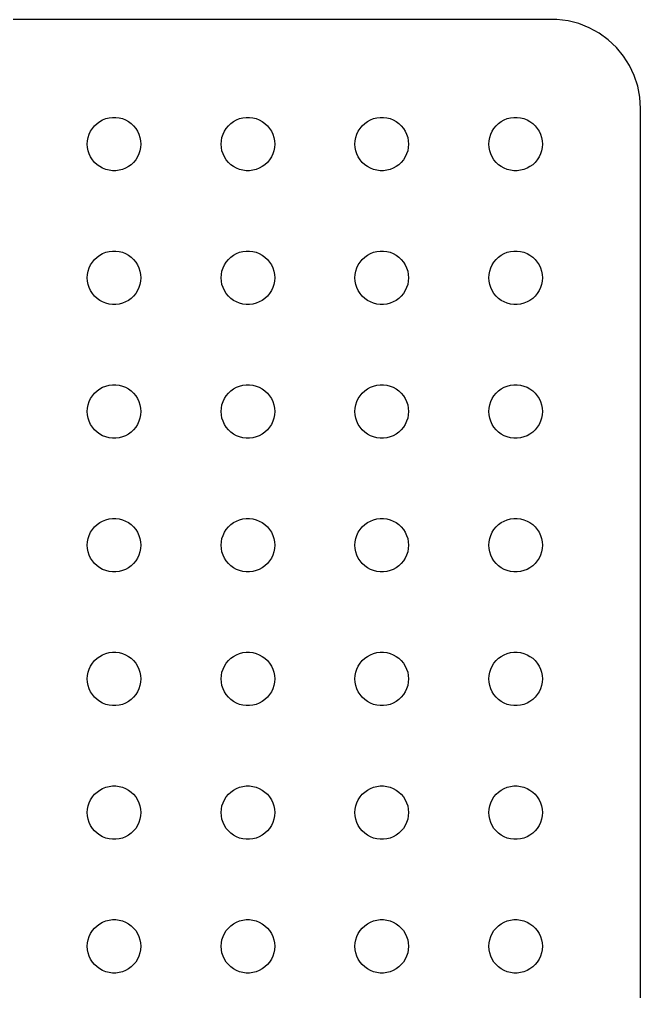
# Model space of a CAD drawing. Header units: metres. Extents: x -134 to 134, y 518 to 1078.
# Drawn here: x 99.7 to 134.5, y 681.5 to 736 of the extents above; entities that cross this region are included whole.
import ezdxf

# ---------------------------------------------------------------- set-up
doc = ezdxf.new("R2010")
doc.units = ezdxf.units.M

msp = doc.modelspace()

# ---------------------------------------------------------------- linework, layer by layer
for p, q in [((129.814, 735.99), (-129.814, 735.99)), ((130.437, 735.911), (129.814, 735.99)), ((131.045, 735.755), (130.437, 735.911)), ((131.629, 735.524), (131.045, 735.755)), ((132.179, 735.222), (131.629, 735.524)), ((132.687, 734.853), (132.179, 735.222)), ((133.145, 734.423), (132.687, 734.853)), ((133.545, 733.939), (133.145, 734.423)), ((133.882, 733.409), (133.545, 733.939)), ((134.149, 732.841), (133.882, 733.409)), ((134.343, 732.243), (134.149, 732.841)), ((134.461, 731.627), (134.343, 732.243)), ((134.5, 731), (134.461, 731.627)), ((134.5, 637), (134.5, 731)), ((103.907, 730.027), (104.044, 730.156)), ((104.044, 730.156), (104.196, 730.266)), ((104.196, 730.266), (104.361, 730.357)), ((104.361, 730.357), (104.536, 730.427)), ((104.536, 730.427), (104.719, 730.473)), ((104.719, 730.473), (104.906, 730.497)), ((104.906, 730.497), (105.094, 730.497)), ((105.094, 730.497), (105.281, 730.473)), ((105.281, 730.473), (105.464, 730.427)), ((105.464, 730.427), (105.639, 730.357)), ((105.639, 730.357), (105.804, 730.266)), ((105.804, 730.266), (105.956, 730.156)), ((105.956, 730.156), (106.093, 730.027)), ((111.407, 730.027), (111.544, 730.156)), ((111.544, 730.156), (111.696, 730.266)), ((111.696, 730.266), (111.861, 730.357)), ((111.861, 730.357), (112.036, 730.427)), ((112.036, 730.427), (112.219, 730.473)), ((112.219, 730.473), (112.406, 730.497)), ((112.406, 730.497), (112.594, 730.497)), ((112.594, 730.497), (112.781, 730.473)), ((112.781, 730.473), (112.964, 730.427)), ((112.964, 730.427), (113.139, 730.357)), ((113.139, 730.357), (113.304, 730.266)), ((113.304, 730.266), (113.456, 730.156)), ((113.456, 730.156), (113.593, 730.027)), ((118.907, 730.027), (119.044, 730.156)), ((119.044, 730.156), (119.196, 730.266)), ((119.196, 730.266), (119.361, 730.357)), ((119.361, 730.357), (119.536, 730.427)), ((119.536, 730.427), (119.719, 730.473)), ((119.719, 730.473), (119.906, 730.497)), ((119.906, 730.497), (120.094, 730.497)), ((120.094, 730.497), (120.281, 730.473)), ((120.281, 730.473), (120.464, 730.427)), ((120.464, 730.427), (120.639, 730.357)), ((120.639, 730.357), (120.804, 730.266)), ((120.804, 730.266), (120.956, 730.156)), ((120.956, 730.156), (121.093, 730.027)), ((126.407, 730.027), (126.544, 730.156)), ((126.544, 730.156), (126.696, 730.266)), ((126.696, 730.266), (126.861, 730.357)), ((126.861, 730.357), (127.036, 730.427)), ((127.036, 730.427), (127.219, 730.473)), ((127.219, 730.473), (127.406, 730.497)), ((127.406, 730.497), (127.594, 730.497)), ((127.594, 730.497), (127.781, 730.473)), ((127.781, 730.473), (127.964, 730.427)), ((127.964, 730.427), (128.139, 730.357)), ((128.139, 730.357), (128.304, 730.266)), ((128.304, 730.266), (128.456, 730.156)), ((128.456, 730.156), (128.593, 730.027)), ((103.605, 729.552), (103.686, 729.723)), ((103.686, 729.723), (103.786, 729.882)), ((103.786, 729.882), (103.907, 730.027)), ((106.093, 730.027), (106.214, 729.882)), ((106.214, 729.882), (106.314, 729.723)), ((106.314, 729.723), (106.395, 729.552)), ((111.105, 729.552), (111.186, 729.723)), ((111.186, 729.723), (111.286, 729.882)), ((111.286, 729.882), (111.407, 730.027)), ((113.593, 730.027), (113.714, 729.882)), ((113.714, 729.882), (113.814, 729.723)), ((113.814, 729.723), (113.895, 729.552)), ((118.605, 729.552), (118.686, 729.723)), ((118.686, 729.723), (118.786, 729.882)), ((118.786, 729.882), (118.907, 730.027)), ((121.093, 730.027), (121.214, 729.882)), ((121.214, 729.882), (121.314, 729.723)), ((121.314, 729.723), (121.395, 729.552)), ((126.105, 729.552), (126.186, 729.723)), ((126.186, 729.723), (126.286, 729.882)), ((126.286, 729.882), (126.407, 730.027)), ((128.593, 730.027), (128.714, 729.882)), ((128.714, 729.882), (128.814, 729.723)), ((128.814, 729.723), (128.895, 729.552)), ((103.5, 729), (103.512, 729.188)), ((103.512, 729.188), (103.547, 729.373)), ((103.547, 729.373), (103.605, 729.552)), ((106.395, 729.552), (106.453, 729.373)), ((106.453, 729.373), (106.488, 729.188)), ((106.488, 729.188), (106.5, 729)), ((111, 729), (111.012, 729.188)), ((111.012, 729.188), (111.047, 729.373)), ((111.047, 729.373), (111.105, 729.552)), ((113.895, 729.552), (113.953, 729.373)), ((113.953, 729.373), (113.988, 729.188)), ((113.988, 729.188), (114, 729)), ((118.5, 729), (118.512, 729.188)), ((118.512, 729.188), (118.547, 729.373)), ((118.547, 729.373), (118.605, 729.552)), ((121.395, 729.552), (121.453, 729.373)), ((121.453, 729.373), (121.488, 729.188)), ((121.488, 729.188), (121.5, 729)), ((126, 729), (126.012, 729.188)), ((126.012, 729.188), (126.047, 729.373)), ((126.047, 729.373), (126.105, 729.552)), ((128.895, 729.552), (128.953, 729.373)), ((128.953, 729.373), (128.988, 729.188)), ((128.988, 729.188), (129, 729)), ((103.512, 728.812), (103.5, 729)), ((103.547, 728.627), (103.512, 728.812)), ((103.605, 728.448), (103.547, 728.627)), ((106.453, 728.627), (106.395, 728.448)), ((106.488, 728.812), (106.453, 728.627)), ((106.5, 729), (106.488, 728.812)), ((111.012, 728.812), (111, 729)), ((111.047, 728.627), (111.012, 728.812)), ((111.105, 728.448), (111.047, 728.627)), ((113.953, 728.627), (113.895, 728.448)), ((113.988, 728.812), (113.953, 728.627)), ((114, 729), (113.988, 728.812)), ((118.512, 728.812), (118.5, 729)), ((118.547, 728.627), (118.512, 728.812)), ((118.605, 728.448), (118.547, 728.627)), ((121.453, 728.627), (121.395, 728.448)), ((121.488, 728.812), (121.453, 728.627)), ((121.5, 729), (121.488, 728.812)), ((126.012, 728.812), (126, 729)), ((126.047, 728.627), (126.012, 728.812)), ((126.105, 728.448), (126.047, 728.627)), ((128.953, 728.627), (128.895, 728.448)), ((128.988, 728.812), (128.953, 728.627)), ((129, 729), (128.988, 728.812)), ((103.686, 728.277), (103.605, 728.448)), ((103.786, 728.118), (103.686, 728.277)), ((103.907, 727.973), (103.786, 728.118)), ((104.044, 727.844), (103.907, 727.973)), ((106.093, 727.973), (105.956, 727.844)), ((106.214, 728.118), (106.093, 727.973)), ((106.314, 728.277), (106.214, 728.118)), ((106.395, 728.448), (106.314, 728.277)), ((111.186, 728.277), (111.105, 728.448)), ((111.286, 728.118), (111.186, 728.277)), ((111.407, 727.973), (111.286, 728.118)), ((111.544, 727.844), (111.407, 727.973)), ((113.593, 727.973), (113.456, 727.844)), ((113.714, 728.118), (113.593, 727.973)), ((113.814, 728.277), (113.714, 728.118)), ((113.895, 728.448), (113.814, 728.277)), ((118.686, 728.277), (118.605, 728.448)), ((118.786, 728.118), (118.686, 728.277)), ((118.907, 727.973), (118.786, 728.118)), ((119.044, 727.844), (118.907, 727.973)), ((121.093, 727.973), (120.956, 727.844)), ((121.214, 728.118), (121.093, 727.973)), ((121.314, 728.277), (121.214, 728.118)), ((121.395, 728.448), (121.314, 728.277)), ((126.186, 728.277), (126.105, 728.448)), ((126.286, 728.118), (126.186, 728.277)), ((126.407, 727.973), (126.286, 728.118)), ((126.544, 727.844), (126.407, 727.973)), ((128.593, 727.973), (128.456, 727.844)), ((128.714, 728.118), (128.593, 727.973)), ((128.814, 728.277), (128.714, 728.118)), ((128.895, 728.448), (128.814, 728.277)), ((104.196, 727.734), (104.044, 727.844)), ((104.361, 727.643), (104.196, 727.734)), ((104.536, 727.573), (104.361, 727.643)), ((104.719, 727.527), (104.536, 727.573)), ((104.906, 727.503), (104.719, 727.527)), ((105.094, 727.503), (104.906, 727.503)), ((105.281, 727.527), (105.094, 727.503)), ((105.464, 727.573), (105.281, 727.527)), ((105.639, 727.643), (105.464, 727.573)), ((105.804, 727.734), (105.639, 727.643)), ((105.956, 727.844), (105.804, 727.734)), ((111.696, 727.734), (111.544, 727.844)), ((111.861, 727.643), (111.696, 727.734)), ((112.036, 727.573), (111.861, 727.643)), ((112.219, 727.527), (112.036, 727.573)), ((112.406, 727.503), (112.219, 727.527)), ((112.594, 727.503), (112.406, 727.503)), ((112.781, 727.527), (112.594, 727.503)), ((112.964, 727.573), (112.781, 727.527)), ((113.139, 727.643), (112.964, 727.573)), ((113.304, 727.734), (113.139, 727.643)), ((113.456, 727.844), (113.304, 727.734)), ((119.196, 727.734), (119.044, 727.844)), ((119.361, 727.643), (119.196, 727.734)), ((119.536, 727.573), (119.361, 727.643)), ((119.719, 727.527), (119.536, 727.573)), ((119.906, 727.503), (119.719, 727.527)), ((120.094, 727.503), (119.906, 727.503)), ((120.281, 727.527), (120.094, 727.503)), ((120.464, 727.573), (120.281, 727.527)), ((120.639, 727.643), (120.464, 727.573)), ((120.804, 727.734), (120.639, 727.643)), ((120.956, 727.844), (120.804, 727.734)), ((126.696, 727.734), (126.544, 727.844)), ((126.861, 727.643), (126.696, 727.734)), ((127.036, 727.573), (126.861, 727.643)), ((127.219, 727.527), (127.036, 727.573)), ((127.406, 727.503), (127.219, 727.527)), ((127.594, 727.503), (127.406, 727.503)), ((127.781, 727.527), (127.594, 727.503)), ((127.964, 727.573), (127.781, 727.527)), ((128.139, 727.643), (127.964, 727.573)), ((128.304, 727.734), (128.139, 727.643)), ((128.456, 727.844), (128.304, 727.734)), ((103.786, 722.382), (103.907, 722.527)), ((103.907, 722.527), (104.044, 722.656)), ((104.044, 722.656), (104.196, 722.766)), ((104.196, 722.766), (104.361, 722.857)), ((104.361, 722.857), (104.536, 722.927)), ((104.536, 722.927), (104.719, 722.973)), ((104.719, 722.973), (104.906, 722.997)), ((104.906, 722.997), (105.094, 722.997)), ((105.094, 722.997), (105.281, 722.973)), ((105.281, 722.973), (105.464, 722.927)), ((105.464, 722.927), (105.639, 722.857)), ((105.639, 722.857), (105.804, 722.766)), ((105.804, 722.766), (105.956, 722.656)), ((105.956, 722.656), (106.093, 722.527)), ((106.093, 722.527), (106.214, 722.382)), ((111.286, 722.382), (111.407, 722.527)), ((111.407, 722.527), (111.544, 722.656)), ((111.544, 722.656), (111.696, 722.766)), ((111.696, 722.766), (111.861, 722.857)), ((111.861, 722.857), (112.036, 722.927)), ((112.036, 722.927), (112.219, 722.973)), ((112.219, 722.973), (112.406, 722.997)), ((112.406, 722.997), (112.594, 722.997)), ((112.594, 722.997), (112.781, 722.973)), ((112.781, 722.973), (112.964, 722.927)), ((112.964, 722.927), (113.139, 722.857)), ((113.139, 722.857), (113.304, 722.766)), ((113.304, 722.766), (113.456, 722.656)), ((113.456, 722.656), (113.593, 722.527)), ((113.593, 722.527), (113.714, 722.382)), ((118.786, 722.382), (118.907, 722.527)), ((118.907, 722.527), (119.044, 722.656)), ((119.044, 722.656), (119.196, 722.766)), ((119.196, 722.766), (119.361, 722.857)), ((119.361, 722.857), (119.536, 722.927)), ((119.536, 722.927), (119.719, 722.973)), ((119.719, 722.973), (119.906, 722.997)), ((119.906, 722.997), (120.094, 722.997)), ((120.094, 722.997), (120.281, 722.973)), ((120.281, 722.973), (120.464, 722.927)), ((120.464, 722.927), (120.639, 722.857)), ((120.639, 722.857), (120.804, 722.766)), ((120.804, 722.766), (120.956, 722.656)), ((120.956, 722.656), (121.093, 722.527)), ((121.093, 722.527), (121.214, 722.382)), ((126.286, 722.382), (126.407, 722.527)), ((126.407, 722.527), (126.544, 722.656)), ((126.544, 722.656), (126.696, 722.766)), ((126.696, 722.766), (126.861, 722.857)), ((126.861, 722.857), (127.036, 722.927)), ((127.036, 722.927), (127.219, 722.973)), ((127.219, 722.973), (127.406, 722.997)), ((127.406, 722.997), (127.594, 722.997)), ((127.594, 722.997), (127.781, 722.973)), ((127.781, 722.973), (127.964, 722.927)), ((127.964, 722.927), (128.139, 722.857)), ((128.139, 722.857), (128.304, 722.766)), ((128.304, 722.766), (128.456, 722.656)), ((128.456, 722.656), (128.593, 722.527)), ((128.593, 722.527), (128.714, 722.382)), ((103.547, 721.873), (103.605, 722.052)), ((103.605, 722.052), (103.686, 722.223)), ((103.686, 722.223), (103.786, 722.382)), ((106.214, 722.382), (106.314, 722.223)), ((106.314, 722.223), (106.395, 722.052)), ((106.395, 722.052), (106.453, 721.873)), ((111.047, 721.873), (111.105, 722.052)), ((111.105, 722.052), (111.186, 722.223)), ((111.186, 722.223), (111.286, 722.382)), ((113.714, 722.382), (113.814, 722.223)), ((113.814, 722.223), (113.895, 722.052)), ((113.895, 722.052), (113.953, 721.873)), ((118.547, 721.873), (118.605, 722.052)), ((118.605, 722.052), (118.686, 722.223)), ((118.686, 722.223), (118.786, 722.382)), ((121.214, 722.382), (121.314, 722.223)), ((121.314, 722.223), (121.395, 722.052)), ((121.395, 722.052), (121.453, 721.873)), ((126.047, 721.873), (126.105, 722.052)), ((126.105, 722.052), (126.186, 722.223)), ((126.186, 722.223), (126.286, 722.382)), ((128.714, 722.382), (128.814, 722.223)), ((128.814, 722.223), (128.895, 722.052)), ((128.895, 722.052), (128.953, 721.873)), ((103.5, 721.5), (103.512, 721.688)), ((103.512, 721.312), (103.5, 721.5)), ((103.512, 721.688), (103.547, 721.873)), ((106.453, 721.873), (106.488, 721.688)), ((106.488, 721.688), (106.5, 721.5)), ((106.5, 721.5), (106.488, 721.312)), ((111, 721.5), (111.012, 721.688)), ((111.012, 721.312), (111, 721.5)), ((111.012, 721.688), (111.047, 721.873)), ((113.953, 721.873), (113.988, 721.688)), ((113.988, 721.688), (114, 721.5)), ((114, 721.5), (113.988, 721.312)), ((118.5, 721.5), (118.512, 721.688)), ((118.512, 721.312), (118.5, 721.5)), ((118.512, 721.688), (118.547, 721.873)), ((121.453, 721.873), (121.488, 721.688)), ((121.488, 721.688), (121.5, 721.5)), ((121.5, 721.5), (121.488, 721.312)), ((126, 721.5), (126.012, 721.688)), ((126.012, 721.312), (126, 721.5)), ((126.012, 721.688), (126.047, 721.873)), ((128.953, 721.873), (128.988, 721.688)), ((128.988, 721.688), (129, 721.5)), ((129, 721.5), (128.988, 721.312)), ((103.547, 721.127), (103.512, 721.312)), ((103.605, 720.948), (103.547, 721.127)), ((103.686, 720.777), (103.605, 720.948)), ((106.395, 720.948), (106.314, 720.777)), ((106.453, 721.127), (106.395, 720.948)), ((106.488, 721.312), (106.453, 721.127)), ((111.047, 721.127), (111.012, 721.312)), ((111.105, 720.948), (111.047, 721.127)), ((111.186, 720.777), (111.105, 720.948)), ((113.895, 720.948), (113.814, 720.777)), ((113.953, 721.127), (113.895, 720.948)), ((113.988, 721.312), (113.953, 721.127)), ((118.547, 721.127), (118.512, 721.312)), ((118.605, 720.948), (118.547, 721.127)), ((118.686, 720.777), (118.605, 720.948)), ((121.395, 720.948), (121.314, 720.777)), ((121.453, 721.127), (121.395, 720.948)), ((121.488, 721.312), (121.453, 721.127)), ((126.047, 721.127), (126.012, 721.312)), ((126.105, 720.948), (126.047, 721.127)), ((126.186, 720.777), (126.105, 720.948)), ((128.895, 720.948), (128.814, 720.777)), ((128.953, 721.127), (128.895, 720.948)), ((128.988, 721.312), (128.953, 721.127)), ((103.786, 720.618), (103.686, 720.777)), ((103.907, 720.473), (103.786, 720.618)), ((104.044, 720.344), (103.907, 720.473)), ((104.196, 720.234), (104.044, 720.344)), ((105.956, 720.344), (105.804, 720.234)), ((106.093, 720.473), (105.956, 720.344)), ((106.214, 720.618), (106.093, 720.473)), ((106.314, 720.777), (106.214, 720.618)), ((111.286, 720.618), (111.186, 720.777)), ((111.407, 720.473), (111.286, 720.618)), ((111.544, 720.344), (111.407, 720.473)), ((111.696, 720.234), (111.544, 720.344)), ((113.456, 720.344), (113.304, 720.234)), ((113.593, 720.473), (113.456, 720.344)), ((113.714, 720.618), (113.593, 720.473)), ((113.814, 720.777), (113.714, 720.618)), ((118.786, 720.618), (118.686, 720.777)), ((118.907, 720.473), (118.786, 720.618)), ((119.044, 720.344), (118.907, 720.473)), ((119.196, 720.234), (119.044, 720.344)), ((120.956, 720.344), (120.804, 720.234)), ((121.093, 720.473), (120.956, 720.344)), ((121.214, 720.618), (121.093, 720.473)), ((121.314, 720.777), (121.214, 720.618)), ((126.286, 720.618), (126.186, 720.777)), ((126.407, 720.473), (126.286, 720.618)), ((126.544, 720.344), (126.407, 720.473)), ((126.696, 720.234), (126.544, 720.344)), ((128.456, 720.344), (128.304, 720.234)), ((128.593, 720.473), (128.456, 720.344)), ((128.714, 720.618), (128.593, 720.473)), ((128.814, 720.777), (128.714, 720.618)), ((104.361, 720.143), (104.196, 720.234)), ((104.536, 720.073), (104.361, 720.143)), ((104.719, 720.027), (104.536, 720.073)), ((104.906, 720.003), (104.719, 720.027)), ((105.094, 720.003), (104.906, 720.003)), ((105.281, 720.027), (105.094, 720.003)), ((105.464, 720.073), (105.281, 720.027)), ((105.639, 720.143), (105.464, 720.073)), ((105.804, 720.234), (105.639, 720.143)), ((111.861, 720.143), (111.696, 720.234)), ((112.036, 720.073), (111.861, 720.143)), ((112.219, 720.027), (112.036, 720.073)), ((112.406, 720.003), (112.219, 720.027)), ((112.594, 720.003), (112.406, 720.003)), ((112.781, 720.027), (112.594, 720.003)), ((112.964, 720.073), (112.781, 720.027)), ((113.139, 720.143), (112.964, 720.073)), ((113.304, 720.234), (113.139, 720.143)), ((119.361, 720.143), (119.196, 720.234)), ((119.536, 720.073), (119.361, 720.143)), ((119.719, 720.027), (119.536, 720.073)), ((119.906, 720.003), (119.719, 720.027)), ((120.094, 720.003), (119.906, 720.003)), ((120.281, 720.027), (120.094, 720.003)), ((120.464, 720.073), (120.281, 720.027)), ((120.639, 720.143), (120.464, 720.073)), ((120.804, 720.234), (120.639, 720.143)), ((126.861, 720.143), (126.696, 720.234)), ((127.036, 720.073), (126.861, 720.143)), ((127.219, 720.027), (127.036, 720.073)), ((127.406, 720.003), (127.219, 720.027)), ((127.594, 720.003), (127.406, 720.003)), ((127.781, 720.027), (127.594, 720.003)), ((127.964, 720.073), (127.781, 720.027)), ((128.139, 720.143), (127.964, 720.073)), ((128.304, 720.234), (128.139, 720.143)), ((104.361, 715.357), (104.536, 715.427)), ((104.536, 715.427), (104.719, 715.473)), ((104.719, 715.473), (104.906, 715.497)), ((104.906, 715.497), (105.094, 715.497)), ((105.094, 715.497), (105.281, 715.473)), ((105.281, 715.473), (105.464, 715.427)), ((105.464, 715.427), (105.639, 715.357)), ((111.861, 715.357), (112.036, 715.427)), ((112.036, 715.427), (112.219, 715.473)), ((112.219, 715.473), (112.406, 715.497)), ((112.406, 715.497), (112.594, 715.497)), ((112.594, 715.497), (112.781, 715.473)), ((112.781, 715.473), (112.964, 715.427)), ((112.964, 715.427), (113.139, 715.357)), ((119.361, 715.357), (119.536, 715.427)), ((119.536, 715.427), (119.719, 715.473)), ((119.719, 715.473), (119.906, 715.497)), ((119.906, 715.497), (120.094, 715.497)), ((120.094, 715.497), (120.281, 715.473)), ((120.281, 715.473), (120.464, 715.427)), ((120.464, 715.427), (120.639, 715.357)), ((126.861, 715.357), (127.036, 715.427)), ((127.036, 715.427), (127.219, 715.473)), ((127.219, 715.473), (127.406, 715.497)), ((127.406, 715.497), (127.594, 715.497)), ((127.594, 715.497), (127.781, 715.473)), ((127.781, 715.473), (127.964, 715.427)), ((127.964, 715.427), (128.139, 715.357)), ((103.686, 714.723), (103.786, 714.882)), ((103.786, 714.882), (103.907, 715.027)), ((103.907, 715.027), (104.044, 715.156)), ((104.044, 715.156), (104.196, 715.266)), ((104.196, 715.266), (104.361, 715.357)), ((105.639, 715.357), (105.804, 715.266)), ((105.804, 715.266), (105.956, 715.156)), ((105.956, 715.156), (106.093, 715.027)), ((106.093, 715.027), (106.214, 714.882)), ((106.214, 714.882), (106.314, 714.723)), ((111.186, 714.723), (111.286, 714.882)), ((111.286, 714.882), (111.407, 715.027)), ((111.407, 715.027), (111.544, 715.156)), ((111.544, 715.156), (111.696, 715.266)), ((111.696, 715.266), (111.861, 715.357)), ((113.139, 715.357), (113.304, 715.266)), ((113.304, 715.266), (113.456, 715.156)), ((113.456, 715.156), (113.593, 715.027)), ((113.593, 715.027), (113.714, 714.882)), ((113.714, 714.882), (113.814, 714.723)), ((118.686, 714.723), (118.786, 714.882)), ((118.786, 714.882), (118.907, 715.027)), ((118.907, 715.027), (119.044, 715.156)), ((119.044, 715.156), (119.196, 715.266)), ((119.196, 715.266), (119.361, 715.357)), ((120.639, 715.357), (120.804, 715.266)), ((120.804, 715.266), (120.956, 715.156)), ((120.956, 715.156), (121.093, 715.027)), ((121.093, 715.027), (121.214, 714.882)), ((121.214, 714.882), (121.314, 714.723)), ((126.186, 714.723), (126.286, 714.882)), ((126.286, 714.882), (126.407, 715.027)), ((126.407, 715.027), (126.544, 715.156)), ((126.544, 715.156), (126.696, 715.266)), ((126.696, 715.266), (126.861, 715.357)), ((128.139, 715.357), (128.304, 715.266)), ((128.304, 715.266), (128.456, 715.156)), ((128.456, 715.156), (128.593, 715.027)), ((128.593, 715.027), (128.714, 714.882)), ((128.714, 714.882), (128.814, 714.723)), ((103.512, 714.188), (103.547, 714.373)), ((103.547, 714.373), (103.605, 714.552)), ((103.605, 714.552), (103.686, 714.723)), ((106.314, 714.723), (106.395, 714.552)), ((106.395, 714.552), (106.453, 714.373)), ((106.453, 714.373), (106.488, 714.188)), ((111.012, 714.188), (111.047, 714.373)), ((111.047, 714.373), (111.105, 714.552)), ((111.105, 714.552), (111.186, 714.723)), ((113.814, 714.723), (113.895, 714.552)), ((113.895, 714.552), (113.953, 714.373)), ((113.953, 714.373), (113.988, 714.188)), ((118.512, 714.188), (118.547, 714.373)), ((118.547, 714.373), (118.605, 714.552)), ((118.605, 714.552), (118.686, 714.723)), ((121.314, 714.723), (121.395, 714.552)), ((121.395, 714.552), (121.453, 714.373)), ((121.453, 714.373), (121.488, 714.188)), ((126.012, 714.188), (126.047, 714.373)), ((126.047, 714.373), (126.105, 714.552)), ((126.105, 714.552), (126.186, 714.723)), ((128.814, 714.723), (128.895, 714.552)), ((128.895, 714.552), (128.953, 714.373)), ((128.953, 714.373), (128.988, 714.188)), ((103.5, 714), (103.512, 714.188)), ((103.512, 713.812), (103.5, 714)), ((103.547, 713.627), (103.512, 713.812)), ((106.488, 713.812), (106.453, 713.627)), ((106.488, 714.188), (106.5, 714)), ((106.5, 714), (106.488, 713.812)), ((111, 714), (111.012, 714.188)), ((111.012, 713.812), (111, 714)), ((111.047, 713.627), (111.012, 713.812)), ((113.988, 713.812), (113.953, 713.627)), ((113.988, 714.188), (114, 714)), ((114, 714), (113.988, 713.812)), ((118.5, 714), (118.512, 714.188)), ((118.512, 713.812), (118.5, 714)), ((118.547, 713.627), (118.512, 713.812)), ((121.488, 713.812), (121.453, 713.627)), ((121.488, 714.188), (121.5, 714)), ((121.5, 714), (121.488, 713.812)), ((126, 714), (126.012, 714.188)), ((126.012, 713.812), (126, 714)), ((126.047, 713.627), (126.012, 713.812)), ((128.988, 713.812), (128.953, 713.627)), ((128.988, 714.188), (129, 714)), ((129, 714), (128.988, 713.812)), ((103.605, 713.448), (103.547, 713.627)), ((103.686, 713.277), (103.605, 713.448)), ((103.786, 713.118), (103.686, 713.277)), ((106.314, 713.277), (106.214, 713.118)), ((106.395, 713.448), (106.314, 713.277)), ((106.453, 713.627), (106.395, 713.448)), ((111.105, 713.448), (111.047, 713.627)), ((111.186, 713.277), (111.105, 713.448)), ((111.286, 713.118), (111.186, 713.277)), ((113.814, 713.277), (113.714, 713.118)), ((113.895, 713.448), (113.814, 713.277)), ((113.953, 713.627), (113.895, 713.448)), ((118.605, 713.448), (118.547, 713.627)), ((118.686, 713.277), (118.605, 713.448)), ((118.786, 713.118), (118.686, 713.277)), ((121.314, 713.277), (121.214, 713.118)), ((121.395, 713.448), (121.314, 713.277)), ((121.453, 713.627), (121.395, 713.448)), ((126.105, 713.448), (126.047, 713.627)), ((126.186, 713.277), (126.105, 713.448)), ((126.286, 713.118), (126.186, 713.277)), ((128.814, 713.277), (128.714, 713.118)), ((128.895, 713.448), (128.814, 713.277)), ((128.953, 713.627), (128.895, 713.448)), ((103.907, 712.973), (103.786, 713.118)), ((104.044, 712.844), (103.907, 712.973)), ((104.196, 712.734), (104.044, 712.844)), ((104.361, 712.643), (104.196, 712.734)), ((105.804, 712.734), (105.639, 712.643)), ((105.956, 712.844), (105.804, 712.734)), ((106.093, 712.973), (105.956, 712.844)), ((106.214, 713.118), (106.093, 712.973)), ((111.407, 712.973), (111.286, 713.118)), ((111.544, 712.844), (111.407, 712.973)), ((111.696, 712.734), (111.544, 712.844)), ((111.861, 712.643), (111.696, 712.734)), ((113.304, 712.734), (113.139, 712.643)), ((113.456, 712.844), (113.304, 712.734)), ((113.593, 712.973), (113.456, 712.844)), ((113.714, 713.118), (113.593, 712.973)), ((118.907, 712.973), (118.786, 713.118)), ((119.044, 712.844), (118.907, 712.973)), ((119.196, 712.734), (119.044, 712.844)), ((119.361, 712.643), (119.196, 712.734)), ((120.804, 712.734), (120.639, 712.643)), ((120.956, 712.844), (120.804, 712.734)), ((121.093, 712.973), (120.956, 712.844)), ((121.214, 713.118), (121.093, 712.973)), ((126.407, 712.973), (126.286, 713.118)), ((126.544, 712.844), (126.407, 712.973)), ((126.696, 712.734), (126.544, 712.844)), ((126.861, 712.643), (126.696, 712.734)), ((128.304, 712.734), (128.139, 712.643)), ((128.456, 712.844), (128.304, 712.734)), ((128.593, 712.973), (128.456, 712.844)), ((128.714, 713.118), (128.593, 712.973)), ((104.536, 712.573), (104.361, 712.643)), ((104.719, 712.527), (104.536, 712.573)), ((104.906, 712.503), (104.719, 712.527)), ((105.094, 712.503), (104.906, 712.503)), ((105.281, 712.527), (105.094, 712.503)), ((105.464, 712.573), (105.281, 712.527)), ((105.639, 712.643), (105.464, 712.573)), ((112.036, 712.573), (111.861, 712.643)), ((112.219, 712.527), (112.036, 712.573)), ((112.406, 712.503), (112.219, 712.527)), ((112.594, 712.503), (112.406, 712.503)), ((112.781, 712.527), (112.594, 712.503)), ((112.964, 712.573), (112.781, 712.527)), ((113.139, 712.643), (112.964, 712.573)), ((119.536, 712.573), (119.361, 712.643)), ((119.719, 712.527), (119.536, 712.573)), ((119.906, 712.503), (119.719, 712.527)), ((120.094, 712.503), (119.906, 712.503)), ((120.281, 712.527), (120.094, 712.503)), ((120.464, 712.573), (120.281, 712.527)), ((120.639, 712.643), (120.464, 712.573)), ((127.036, 712.573), (126.861, 712.643)), ((127.219, 712.527), (127.036, 712.573)), ((127.406, 712.503), (127.219, 712.527)), ((127.594, 712.503), (127.406, 712.503)), ((127.781, 712.527), (127.594, 712.503)), ((127.964, 712.573), (127.781, 712.527)), ((128.139, 712.643), (127.964, 712.573)), ((104.044, 707.656), (104.196, 707.766)), ((104.196, 707.766), (104.361, 707.857)), ((104.361, 707.857), (104.536, 707.927)), ((104.536, 707.927), (104.719, 707.973)), ((104.719, 707.973), (104.906, 707.997)), ((104.906, 707.997), (105.094, 707.997)), ((105.094, 707.997), (105.281, 707.973)), ((105.281, 707.973), (105.464, 707.927)), ((105.464, 707.927), (105.639, 707.857)), ((105.639, 707.857), (105.804, 707.766)), ((105.804, 707.766), (105.956, 707.656)), ((111.544, 707.656), (111.696, 707.766)), ((111.696, 707.766), (111.861, 707.857)), ((111.861, 707.857), (112.036, 707.927)), ((112.036, 707.927), (112.219, 707.973)), ((112.219, 707.973), (112.406, 707.997)), ((112.406, 707.997), (112.594, 707.997)), ((112.594, 707.997), (112.781, 707.973)), ((112.781, 707.973), (112.964, 707.927)), ((112.964, 707.927), (113.139, 707.857)), ((113.139, 707.857), (113.304, 707.766)), ((113.304, 707.766), (113.456, 707.656)), ((119.044, 707.656), (119.196, 707.766)), ((119.196, 707.766), (119.361, 707.857)), ((119.361, 707.857), (119.536, 707.927)), ((119.536, 707.927), (119.719, 707.973)), ((119.719, 707.973), (119.906, 707.997)), ((119.906, 707.997), (120.094, 707.997)), ((120.094, 707.997), (120.281, 707.973)), ((120.281, 707.973), (120.464, 707.927)), ((120.464, 707.927), (120.639, 707.857)), ((120.639, 707.857), (120.804, 707.766)), ((120.804, 707.766), (120.956, 707.656)), ((126.544, 707.656), (126.696, 707.766)), ((126.696, 707.766), (126.861, 707.857)), ((126.861, 707.857), (127.036, 707.927)), ((127.036, 707.927), (127.219, 707.973)), ((127.219, 707.973), (127.406, 707.997)), ((127.406, 707.997), (127.594, 707.997)), ((127.594, 707.997), (127.781, 707.973)), ((127.781, 707.973), (127.964, 707.927)), ((127.964, 707.927), (128.139, 707.857)), ((128.139, 707.857), (128.304, 707.766)), ((128.304, 707.766), (128.456, 707.656)), ((103.605, 707.052), (103.686, 707.223)), ((103.686, 707.223), (103.786, 707.382)), ((103.786, 707.382), (103.907, 707.527)), ((103.907, 707.527), (104.044, 707.656)), ((105.956, 707.656), (106.093, 707.527)), ((106.093, 707.527), (106.214, 707.382)), ((106.214, 707.382), (106.314, 707.223)), ((106.314, 707.223), (106.395, 707.052)), ((111.105, 707.052), (111.186, 707.223)), ((111.186, 707.223), (111.286, 707.382)), ((111.286, 707.382), (111.407, 707.527)), ((111.407, 707.527), (111.544, 707.656)), ((113.456, 707.656), (113.593, 707.527)), ((113.593, 707.527), (113.714, 707.382)), ((113.714, 707.382), (113.814, 707.223)), ((113.814, 707.223), (113.895, 707.052)), ((118.605, 707.052), (118.686, 707.223)), ((118.686, 707.223), (118.786, 707.382)), ((118.786, 707.382), (118.907, 707.527)), ((118.907, 707.527), (119.044, 707.656)), ((120.956, 707.656), (121.093, 707.527)), ((121.093, 707.527), (121.214, 707.382)), ((121.214, 707.382), (121.314, 707.223)), ((121.314, 707.223), (121.395, 707.052)), ((126.105, 707.052), (126.186, 707.223)), ((126.186, 707.223), (126.286, 707.382)), ((126.286, 707.382), (126.407, 707.527)), ((126.407, 707.527), (126.544, 707.656)), ((128.456, 707.656), (128.593, 707.527)), ((128.593, 707.527), (128.714, 707.382)), ((128.714, 707.382), (128.814, 707.223)), ((128.814, 707.223), (128.895, 707.052)), ((103.5, 706.5), (103.512, 706.688)), ((103.512, 706.688), (103.547, 706.873)), ((103.547, 706.873), (103.605, 707.052)), ((106.395, 707.052), (106.453, 706.873)), ((106.453, 706.873), (106.488, 706.688)), ((106.488, 706.688), (106.5, 706.5)), ((111, 706.5), (111.012, 706.688)), ((111.012, 706.688), (111.047, 706.873)), ((111.047, 706.873), (111.105, 707.052)), ((113.895, 707.052), (113.953, 706.873)), ((113.953, 706.873), (113.988, 706.688)), ((113.988, 706.688), (114, 706.5)), ((118.5, 706.5), (118.512, 706.688)), ((118.512, 706.688), (118.547, 706.873)), ((118.547, 706.873), (118.605, 707.052)), ((121.395, 707.052), (121.453, 706.873)), ((121.453, 706.873), (121.488, 706.688)), ((121.488, 706.688), (121.5, 706.5)), ((126, 706.5), (126.012, 706.688)), ((126.012, 706.688), (126.047, 706.873)), ((126.047, 706.873), (126.105, 707.052)), ((128.895, 707.052), (128.953, 706.873)), ((128.953, 706.873), (128.988, 706.688)), ((128.988, 706.688), (129, 706.5)), ((103.512, 706.312), (103.5, 706.5)), ((103.547, 706.127), (103.512, 706.312)), ((103.605, 705.948), (103.547, 706.127)), ((106.453, 706.127), (106.395, 705.948)), ((106.488, 706.312), (106.453, 706.127)), ((106.5, 706.5), (106.488, 706.312)), ((111.012, 706.312), (111, 706.5)), ((111.047, 706.127), (111.012, 706.312)), ((111.105, 705.948), (111.047, 706.127)), ((113.953, 706.127), (113.895, 705.948)), ((113.988, 706.312), (113.953, 706.127)), ((114, 706.5), (113.988, 706.312)), ((118.512, 706.312), (118.5, 706.5)), ((118.547, 706.127), (118.512, 706.312)), ((118.605, 705.948), (118.547, 706.127)), ((121.453, 706.127), (121.395, 705.948)), ((121.488, 706.312), (121.453, 706.127)), ((121.5, 706.5), (121.488, 706.312)), ((126.012, 706.312), (126, 706.5)), ((126.047, 706.127), (126.012, 706.312)), ((126.105, 705.948), (126.047, 706.127)), ((128.953, 706.127), (128.895, 705.948)), ((128.988, 706.312), (128.953, 706.127)), ((129, 706.5), (128.988, 706.312)), ((103.686, 705.777), (103.605, 705.948)), ((103.786, 705.618), (103.686, 705.777)), ((103.907, 705.473), (103.786, 705.618)), ((106.214, 705.618), (106.093, 705.473)), ((106.314, 705.777), (106.214, 705.618)), ((106.395, 705.948), (106.314, 705.777)), ((111.186, 705.777), (111.105, 705.948)), ((111.286, 705.618), (111.186, 705.777)), ((111.407, 705.473), (111.286, 705.618)), ((113.714, 705.618), (113.593, 705.473)), ((113.814, 705.777), (113.714, 705.618)), ((113.895, 705.948), (113.814, 705.777)), ((118.686, 705.777), (118.605, 705.948)), ((118.786, 705.618), (118.686, 705.777)), ((118.907, 705.473), (118.786, 705.618)), ((121.214, 705.618), (121.093, 705.473)), ((121.314, 705.777), (121.214, 705.618)), ((121.395, 705.948), (121.314, 705.777)), ((126.186, 705.777), (126.105, 705.948)), ((126.286, 705.618), (126.186, 705.777)), ((126.407, 705.473), (126.286, 705.618)), ((128.714, 705.618), (128.593, 705.473)), ((128.814, 705.777), (128.714, 705.618)), ((128.895, 705.948), (128.814, 705.777)), ((104.044, 705.344), (103.907, 705.473)), ((104.196, 705.234), (104.044, 705.344)), ((104.361, 705.143), (104.196, 705.234)), ((104.536, 705.073), (104.361, 705.143)), ((104.719, 705.027), (104.536, 705.073)), ((105.464, 705.073), (105.281, 705.027)), ((105.639, 705.143), (105.464, 705.073)), ((105.804, 705.234), (105.639, 705.143)), ((105.956, 705.344), (105.804, 705.234)), ((106.093, 705.473), (105.956, 705.344)), ((111.544, 705.344), (111.407, 705.473)), ((111.696, 705.234), (111.544, 705.344)), ((111.861, 705.143), (111.696, 705.234)), ((112.036, 705.073), (111.861, 705.143)), ((112.219, 705.027), (112.036, 705.073)), ((112.964, 705.073), (112.781, 705.027)), ((113.139, 705.143), (112.964, 705.073)), ((113.304, 705.234), (113.139, 705.143)), ((113.456, 705.344), (113.304, 705.234)), ((113.593, 705.473), (113.456, 705.344)), ((119.044, 705.344), (118.907, 705.473)), ((119.196, 705.234), (119.044, 705.344)), ((119.361, 705.143), (119.196, 705.234)), ((119.536, 705.073), (119.361, 705.143)), ((119.719, 705.027), (119.536, 705.073)), ((120.464, 705.073), (120.281, 705.027)), ((120.639, 705.143), (120.464, 705.073)), ((120.804, 705.234), (120.639, 705.143)), ((120.956, 705.344), (120.804, 705.234)), ((121.093, 705.473), (120.956, 705.344)), ((126.544, 705.344), (126.407, 705.473)), ((126.696, 705.234), (126.544, 705.344)), ((126.861, 705.143), (126.696, 705.234)), ((127.036, 705.073), (126.861, 705.143)), ((127.219, 705.027), (127.036, 705.073)), ((127.964, 705.073), (127.781, 705.027)), ((128.139, 705.143), (127.964, 705.073)), ((128.304, 705.234), (128.139, 705.143)), ((128.456, 705.344), (128.304, 705.234)), ((128.593, 705.473), (128.456, 705.344)), ((104.906, 705.003), (104.719, 705.027)), ((105.094, 705.003), (104.906, 705.003)), ((105.281, 705.027), (105.094, 705.003)), ((112.406, 705.003), (112.219, 705.027)), ((112.594, 705.003), (112.406, 705.003)), ((112.781, 705.027), (112.594, 705.003)), ((119.906, 705.003), (119.719, 705.027)), ((120.094, 705.003), (119.906, 705.003)), ((120.281, 705.027), (120.094, 705.003)), ((127.406, 705.003), (127.219, 705.027)), ((127.594, 705.003), (127.406, 705.003)), ((127.781, 705.027), (127.594, 705.003)), ((103.907, 700.027), (104.044, 700.156)), ((104.044, 700.156), (104.196, 700.266)), ((104.196, 700.266), (104.361, 700.357)), ((104.361, 700.357), (104.536, 700.427)), ((104.536, 700.427), (104.719, 700.473)), ((104.719, 700.473), (104.906, 700.497)), ((104.906, 700.497), (105.094, 700.497)), ((105.094, 700.497), (105.281, 700.473)), ((105.281, 700.473), (105.464, 700.427)), ((105.464, 700.427), (105.639, 700.357)), ((105.639, 700.357), (105.804, 700.266)), ((105.804, 700.266), (105.956, 700.156)), ((105.956, 700.156), (106.093, 700.027)), ((111.407, 700.027), (111.544, 700.156)), ((111.544, 700.156), (111.696, 700.266)), ((111.696, 700.266), (111.861, 700.357)), ((111.861, 700.357), (112.036, 700.427)), ((112.036, 700.427), (112.219, 700.473)), ((112.219, 700.473), (112.406, 700.497)), ((112.406, 700.497), (112.594, 700.497)), ((112.594, 700.497), (112.781, 700.473)), ((112.781, 700.473), (112.964, 700.427)), ((112.964, 700.427), (113.139, 700.357)), ((113.139, 700.357), (113.304, 700.266)), ((113.304, 700.266), (113.456, 700.156)), ((113.456, 700.156), (113.593, 700.027)), ((118.907, 700.027), (119.044, 700.156)), ((119.044, 700.156), (119.196, 700.266)), ((119.196, 700.266), (119.361, 700.357)), ((119.361, 700.357), (119.536, 700.427)), ((119.536, 700.427), (119.719, 700.473)), ((119.719, 700.473), (119.906, 700.497)), ((119.906, 700.497), (120.094, 700.497)), ((120.094, 700.497), (120.281, 700.473)), ((120.281, 700.473), (120.464, 700.427)), ((120.464, 700.427), (120.639, 700.357)), ((120.639, 700.357), (120.804, 700.266)), ((120.804, 700.266), (120.956, 700.156)), ((120.956, 700.156), (121.093, 700.027)), ((126.407, 700.027), (126.544, 700.156)), ((126.544, 700.156), (126.696, 700.266)), ((126.696, 700.266), (126.861, 700.357)), ((126.861, 700.357), (127.036, 700.427)), ((127.036, 700.427), (127.219, 700.473)), ((127.219, 700.473), (127.406, 700.497)), ((127.406, 700.497), (127.594, 700.497)), ((127.594, 700.497), (127.781, 700.473)), ((127.781, 700.473), (127.964, 700.427)), ((127.964, 700.427), (128.139, 700.357)), ((128.139, 700.357), (128.304, 700.266)), ((128.304, 700.266), (128.456, 700.156)), ((128.456, 700.156), (128.593, 700.027)), ((103.605, 699.552), (103.686, 699.723)), ((103.686, 699.723), (103.786, 699.882)), ((103.786, 699.882), (103.907, 700.027)), ((106.093, 700.027), (106.214, 699.882)), ((106.214, 699.882), (106.314, 699.723)), ((106.314, 699.723), (106.395, 699.552)), ((111.105, 699.552), (111.186, 699.723)), ((111.186, 699.723), (111.286, 699.882)), ((111.286, 699.882), (111.407, 700.027)), ((113.593, 700.027), (113.714, 699.882)), ((113.714, 699.882), (113.814, 699.723)), ((113.814, 699.723), (113.895, 699.552)), ((118.605, 699.552), (118.686, 699.723)), ((118.686, 699.723), (118.786, 699.882)), ((118.786, 699.882), (118.907, 700.027)), ((121.093, 700.027), (121.214, 699.882)), ((121.214, 699.882), (121.314, 699.723)), ((121.314, 699.723), (121.395, 699.552)), ((126.105, 699.552), (126.186, 699.723)), ((126.186, 699.723), (126.286, 699.882)), ((126.286, 699.882), (126.407, 700.027)), ((128.593, 700.027), (128.714, 699.882)), ((128.714, 699.882), (128.814, 699.723)), ((128.814, 699.723), (128.895, 699.552)), ((103.5, 699), (103.512, 699.188)), ((103.512, 699.188), (103.547, 699.373)), ((103.547, 699.373), (103.605, 699.552)), ((106.395, 699.552), (106.453, 699.373)), ((106.453, 699.373), (106.488, 699.188)), ((106.488, 699.188), (106.5, 699)), ((111, 699), (111.012, 699.188)), ((111.012, 699.188), (111.047, 699.373)), ((111.047, 699.373), (111.105, 699.552)), ((113.895, 699.552), (113.953, 699.373)), ((113.953, 699.373), (113.988, 699.188)), ((113.988, 699.188), (114, 699)), ((118.5, 699), (118.512, 699.188)), ((118.512, 699.188), (118.547, 699.373)), ((118.547, 699.373), (118.605, 699.552)), ((121.395, 699.552), (121.453, 699.373)), ((121.453, 699.373), (121.488, 699.188)), ((121.488, 699.188), (121.5, 699)), ((126, 699), (126.012, 699.188)), ((126.012, 699.188), (126.047, 699.373)), ((126.047, 699.373), (126.105, 699.552)), ((128.895, 699.552), (128.953, 699.373)), ((128.953, 699.373), (128.988, 699.188)), ((128.988, 699.188), (129, 699)), ((103.512, 698.812), (103.5, 699)), ((103.547, 698.627), (103.512, 698.812)), ((103.605, 698.448), (103.547, 698.627)), ((106.453, 698.627), (106.395, 698.448)), ((106.488, 698.812), (106.453, 698.627)), ((106.5, 699), (106.488, 698.812)), ((111.012, 698.812), (111, 699)), ((111.047, 698.627), (111.012, 698.812)), ((111.105, 698.448), (111.047, 698.627)), ((113.953, 698.627), (113.895, 698.448)), ((113.988, 698.812), (113.953, 698.627)), ((114, 699), (113.988, 698.812)), ((118.512, 698.812), (118.5, 699)), ((118.547, 698.627), (118.512, 698.812)), ((118.605, 698.448), (118.547, 698.627)), ((121.453, 698.627), (121.395, 698.448)), ((121.488, 698.812), (121.453, 698.627)), ((121.5, 699), (121.488, 698.812)), ((126.012, 698.812), (126, 699)), ((126.047, 698.627), (126.012, 698.812)), ((126.105, 698.448), (126.047, 698.627)), ((128.953, 698.627), (128.895, 698.448)), ((128.988, 698.812), (128.953, 698.627)), ((129, 699), (128.988, 698.812)), ((103.686, 698.277), (103.605, 698.448)), ((103.786, 698.118), (103.686, 698.277)), ((103.907, 697.973), (103.786, 698.118)), ((104.044, 697.844), (103.907, 697.973)), ((106.093, 697.973), (105.956, 697.844)), ((106.214, 698.118), (106.093, 697.973)), ((106.314, 698.277), (106.214, 698.118)), ((106.395, 698.448), (106.314, 698.277)), ((111.186, 698.277), (111.105, 698.448)), ((111.286, 698.118), (111.186, 698.277)), ((111.407, 697.973), (111.286, 698.118)), ((111.544, 697.844), (111.407, 697.973)), ((113.593, 697.973), (113.456, 697.844)), ((113.714, 698.118), (113.593, 697.973)), ((113.814, 698.277), (113.714, 698.118)), ((113.895, 698.448), (113.814, 698.277)), ((118.686, 698.277), (118.605, 698.448)), ((118.786, 698.118), (118.686, 698.277)), ((118.907, 697.973), (118.786, 698.118)), ((119.044, 697.844), (118.907, 697.973)), ((121.093, 697.973), (120.956, 697.844)), ((121.214, 698.118), (121.093, 697.973)), ((121.314, 698.277), (121.214, 698.118)), ((121.395, 698.448), (121.314, 698.277)), ((126.186, 698.277), (126.105, 698.448)), ((126.286, 698.118), (126.186, 698.277)), ((126.407, 697.973), (126.286, 698.118)), ((126.544, 697.844), (126.407, 697.973)), ((128.593, 697.973), (128.456, 697.844)), ((128.714, 698.118), (128.593, 697.973)), ((128.814, 698.277), (128.714, 698.118)), ((128.895, 698.448), (128.814, 698.277)), ((104.196, 697.734), (104.044, 697.844)), ((104.361, 697.643), (104.196, 697.734)), ((104.536, 697.573), (104.361, 697.643)), ((104.719, 697.527), (104.536, 697.573)), ((104.906, 697.503), (104.719, 697.527)), ((105.094, 697.503), (104.906, 697.503)), ((105.281, 697.527), (105.094, 697.503)), ((105.464, 697.573), (105.281, 697.527)), ((105.639, 697.643), (105.464, 697.573)), ((105.804, 697.734), (105.639, 697.643)), ((105.956, 697.844), (105.804, 697.734)), ((111.696, 697.734), (111.544, 697.844)), ((111.861, 697.643), (111.696, 697.734)), ((112.036, 697.573), (111.861, 697.643)), ((112.219, 697.527), (112.036, 697.573)), ((112.406, 697.503), (112.219, 697.527)), ((112.594, 697.503), (112.406, 697.503)), ((112.781, 697.527), (112.594, 697.503)), ((112.964, 697.573), (112.781, 697.527)), ((113.139, 697.643), (112.964, 697.573)), ((113.304, 697.734), (113.139, 697.643)), ((113.456, 697.844), (113.304, 697.734)), ((119.196, 697.734), (119.044, 697.844)), ((119.361, 697.643), (119.196, 697.734)), ((119.536, 697.573), (119.361, 697.643)), ((119.719, 697.527), (119.536, 697.573)), ((119.906, 697.503), (119.719, 697.527)), ((120.094, 697.503), (119.906, 697.503)), ((120.281, 697.527), (120.094, 697.503)), ((120.464, 697.573), (120.281, 697.527)), ((120.639, 697.643), (120.464, 697.573)), ((120.804, 697.734), (120.639, 697.643)), ((120.956, 697.844), (120.804, 697.734)), ((126.696, 697.734), (126.544, 697.844)), ((126.861, 697.643), (126.696, 697.734)), ((127.036, 697.573), (126.861, 697.643)), ((127.219, 697.527), (127.036, 697.573)), ((127.406, 697.503), (127.219, 697.527)), ((127.594, 697.503), (127.406, 697.503)), ((127.781, 697.527), (127.594, 697.503)), ((127.964, 697.573), (127.781, 697.527)), ((128.139, 697.643), (127.964, 697.573)), ((128.304, 697.734), (128.139, 697.643)), ((128.456, 697.844), (128.304, 697.734)), ((103.786, 692.382), (103.907, 692.527)), ((103.907, 692.527), (104.044, 692.656)), ((104.044, 692.656), (104.196, 692.766)), ((104.196, 692.766), (104.361, 692.857)), ((104.361, 692.857), (104.536, 692.927)), ((104.536, 692.927), (104.719, 692.973)), ((104.719, 692.973), (104.906, 692.997)), ((104.906, 692.997), (105.094, 692.997)), ((105.094, 692.997), (105.281, 692.973)), ((105.281, 692.973), (105.464, 692.927)), ((105.464, 692.927), (105.639, 692.857)), ((105.639, 692.857), (105.804, 692.766)), ((105.804, 692.766), (105.956, 692.656)), ((105.956, 692.656), (106.093, 692.527)), ((106.093, 692.527), (106.214, 692.382)), ((111.286, 692.382), (111.407, 692.527)), ((111.407, 692.527), (111.544, 692.656)), ((111.544, 692.656), (111.696, 692.766)), ((111.696, 692.766), (111.861, 692.857)), ((111.861, 692.857), (112.036, 692.927)), ((112.036, 692.927), (112.219, 692.973)), ((112.219, 692.973), (112.406, 692.997)), ((112.406, 692.997), (112.594, 692.997)), ((112.594, 692.997), (112.781, 692.973)), ((112.781, 692.973), (112.964, 692.927)), ((112.964, 692.927), (113.139, 692.857)), ((113.139, 692.857), (113.304, 692.766)), ((113.304, 692.766), (113.456, 692.656)), ((113.456, 692.656), (113.593, 692.527)), ((113.593, 692.527), (113.714, 692.382)), ((118.786, 692.382), (118.907, 692.527)), ((118.907, 692.527), (119.044, 692.656)), ((119.044, 692.656), (119.196, 692.766)), ((119.196, 692.766), (119.361, 692.857)), ((119.361, 692.857), (119.536, 692.927)), ((119.536, 692.927), (119.719, 692.973)), ((119.719, 692.973), (119.906, 692.997)), ((119.906, 692.997), (120.094, 692.997)), ((120.094, 692.997), (120.281, 692.973)), ((120.281, 692.973), (120.464, 692.927)), ((120.464, 692.927), (120.639, 692.857)), ((120.639, 692.857), (120.804, 692.766)), ((120.804, 692.766), (120.956, 692.656)), ((120.956, 692.656), (121.093, 692.527)), ((121.093, 692.527), (121.214, 692.382)), ((126.286, 692.382), (126.407, 692.527)), ((126.407, 692.527), (126.544, 692.656)), ((126.544, 692.656), (126.696, 692.766)), ((126.696, 692.766), (126.861, 692.857)), ((126.861, 692.857), (127.036, 692.927)), ((127.036, 692.927), (127.219, 692.973)), ((127.219, 692.973), (127.406, 692.997)), ((127.406, 692.997), (127.594, 692.997)), ((127.594, 692.997), (127.781, 692.973)), ((127.781, 692.973), (127.964, 692.927)), ((127.964, 692.927), (128.139, 692.857)), ((128.139, 692.857), (128.304, 692.766)), ((128.304, 692.766), (128.456, 692.656)), ((128.456, 692.656), (128.593, 692.527)), ((128.593, 692.527), (128.714, 692.382)), ((103.547, 691.873), (103.605, 692.052)), ((103.605, 692.052), (103.686, 692.223)), ((103.686, 692.223), (103.786, 692.382)), ((106.214, 692.382), (106.314, 692.223)), ((106.314, 692.223), (106.395, 692.052)), ((106.395, 692.052), (106.453, 691.873)), ((111.047, 691.873), (111.105, 692.052)), ((111.105, 692.052), (111.186, 692.223)), ((111.186, 692.223), (111.286, 692.382)), ((113.714, 692.382), (113.814, 692.223)), ((113.814, 692.223), (113.895, 692.052)), ((113.895, 692.052), (113.953, 691.873)), ((118.547, 691.873), (118.605, 692.052)), ((118.605, 692.052), (118.686, 692.223)), ((118.686, 692.223), (118.786, 692.382)), ((121.214, 692.382), (121.314, 692.223)), ((121.314, 692.223), (121.395, 692.052)), ((121.395, 692.052), (121.453, 691.873)), ((126.047, 691.873), (126.105, 692.052)), ((126.105, 692.052), (126.186, 692.223)), ((126.186, 692.223), (126.286, 692.382)), ((128.714, 692.382), (128.814, 692.223)), ((128.814, 692.223), (128.895, 692.052)), ((128.895, 692.052), (128.953, 691.873)), ((103.5, 691.5), (103.512, 691.688)), ((103.512, 691.312), (103.5, 691.5)), ((103.512, 691.688), (103.547, 691.873)), ((106.453, 691.873), (106.488, 691.688)), ((106.488, 691.688), (106.5, 691.5)), ((106.5, 691.5), (106.488, 691.312)), ((111, 691.5), (111.012, 691.688)), ((111.012, 691.312), (111, 691.5)), ((111.012, 691.688), (111.047, 691.873)), ((113.953, 691.873), (113.988, 691.688)), ((113.988, 691.688), (114, 691.5)), ((114, 691.5), (113.988, 691.312)), ((118.5, 691.5), (118.512, 691.688)), ((118.512, 691.312), (118.5, 691.5)), ((118.512, 691.688), (118.547, 691.873)), ((121.453, 691.873), (121.488, 691.688)), ((121.488, 691.688), (121.5, 691.5)), ((121.5, 691.5), (121.488, 691.312)), ((126, 691.5), (126.012, 691.688)), ((126.012, 691.312), (126, 691.5)), ((126.012, 691.688), (126.047, 691.873)), ((128.953, 691.873), (128.988, 691.688)), ((128.988, 691.688), (129, 691.5)), ((129, 691.5), (128.988, 691.312)), ((103.547, 691.127), (103.512, 691.312)), ((103.605, 690.948), (103.547, 691.127)), ((103.686, 690.777), (103.605, 690.948)), ((106.395, 690.948), (106.314, 690.777)), ((106.453, 691.127), (106.395, 690.948)), ((106.488, 691.312), (106.453, 691.127)), ((111.047, 691.127), (111.012, 691.312)), ((111.105, 690.948), (111.047, 691.127)), ((111.186, 690.777), (111.105, 690.948)), ((113.895, 690.948), (113.814, 690.777)), ((113.953, 691.127), (113.895, 690.948)), ((113.988, 691.312), (113.953, 691.127)), ((118.547, 691.127), (118.512, 691.312)), ((118.605, 690.948), (118.547, 691.127)), ((118.686, 690.777), (118.605, 690.948)), ((121.395, 690.948), (121.314, 690.777)), ((121.453, 691.127), (121.395, 690.948)), ((121.488, 691.312), (121.453, 691.127)), ((126.047, 691.127), (126.012, 691.312)), ((126.105, 690.948), (126.047, 691.127)), ((126.186, 690.777), (126.105, 690.948)), ((128.895, 690.948), (128.814, 690.777)), ((128.953, 691.127), (128.895, 690.948)), ((128.988, 691.312), (128.953, 691.127)), ((103.786, 690.618), (103.686, 690.777)), ((103.907, 690.473), (103.786, 690.618)), ((104.044, 690.344), (103.907, 690.473)), ((104.196, 690.234), (104.044, 690.344)), ((105.956, 690.344), (105.804, 690.234)), ((106.093, 690.473), (105.956, 690.344)), ((106.214, 690.618), (106.093, 690.473)), ((106.314, 690.777), (106.214, 690.618)), ((111.286, 690.618), (111.186, 690.777)), ((111.407, 690.473), (111.286, 690.618)), ((111.544, 690.344), (111.407, 690.473)), ((111.696, 690.234), (111.544, 690.344)), ((113.456, 690.344), (113.304, 690.234)), ((113.593, 690.473), (113.456, 690.344)), ((113.714, 690.618), (113.593, 690.473)), ((113.814, 690.777), (113.714, 690.618)), ((118.786, 690.618), (118.686, 690.777)), ((118.907, 690.473), (118.786, 690.618)), ((119.044, 690.344), (118.907, 690.473)), ((119.196, 690.234), (119.044, 690.344)), ((120.956, 690.344), (120.804, 690.234)), ((121.093, 690.473), (120.956, 690.344)), ((121.214, 690.618), (121.093, 690.473)), ((121.314, 690.777), (121.214, 690.618)), ((126.286, 690.618), (126.186, 690.777)), ((126.407, 690.473), (126.286, 690.618)), ((126.544, 690.344), (126.407, 690.473)), ((126.696, 690.234), (126.544, 690.344)), ((128.456, 690.344), (128.304, 690.234)), ((128.593, 690.473), (128.456, 690.344)), ((128.714, 690.618), (128.593, 690.473)), ((128.814, 690.777), (128.714, 690.618)), ((104.361, 690.143), (104.196, 690.234)), ((104.536, 690.073), (104.361, 690.143)), ((104.719, 690.027), (104.536, 690.073)), ((104.906, 690.003), (104.719, 690.027)), ((105.094, 690.003), (104.906, 690.003)), ((105.281, 690.027), (105.094, 690.003)), ((105.464, 690.073), (105.281, 690.027)), ((105.639, 690.143), (105.464, 690.073)), ((105.804, 690.234), (105.639, 690.143)), ((111.861, 690.143), (111.696, 690.234)), ((112.036, 690.073), (111.861, 690.143)), ((112.219, 690.027), (112.036, 690.073)), ((112.406, 690.003), (112.219, 690.027)), ((112.594, 690.003), (112.406, 690.003)), ((112.781, 690.027), (112.594, 690.003)), ((112.964, 690.073), (112.781, 690.027)), ((113.139, 690.143), (112.964, 690.073)), ((113.304, 690.234), (113.139, 690.143)), ((119.361, 690.143), (119.196, 690.234)), ((119.536, 690.073), (119.361, 690.143)), ((119.719, 690.027), (119.536, 690.073)), ((119.906, 690.003), (119.719, 690.027)), ((120.094, 690.003), (119.906, 690.003)), ((120.281, 690.027), (120.094, 690.003)), ((120.464, 690.073), (120.281, 690.027)), ((120.639, 690.143), (120.464, 690.073)), ((120.804, 690.234), (120.639, 690.143)), ((126.861, 690.143), (126.696, 690.234)), ((127.036, 690.073), (126.861, 690.143)), ((127.219, 690.027), (127.036, 690.073)), ((127.406, 690.003), (127.219, 690.027)), ((127.594, 690.003), (127.406, 690.003)), ((127.781, 690.027), (127.594, 690.003)), ((127.964, 690.073), (127.781, 690.027)), ((128.139, 690.143), (127.964, 690.073)), ((128.304, 690.234), (128.139, 690.143)), ((104.361, 685.357), (104.536, 685.427)), ((104.536, 685.427), (104.719, 685.473)), ((104.719, 685.473), (104.906, 685.497)), ((104.906, 685.497), (105.094, 685.497)), ((105.094, 685.497), (105.281, 685.473)), ((105.281, 685.473), (105.464, 685.427)), ((105.464, 685.427), (105.639, 685.357)), ((111.861, 685.357), (112.036, 685.427)), ((112.036, 685.427), (112.219, 685.473)), ((112.219, 685.473), (112.406, 685.497)), ((112.406, 685.497), (112.594, 685.497)), ((112.594, 685.497), (112.781, 685.473)), ((112.781, 685.473), (112.964, 685.427)), ((112.964, 685.427), (113.139, 685.357)), ((119.361, 685.357), (119.536, 685.427)), ((119.536, 685.427), (119.719, 685.473)), ((119.719, 685.473), (119.906, 685.497)), ((119.906, 685.497), (120.094, 685.497)), ((120.094, 685.497), (120.281, 685.473)), ((120.281, 685.473), (120.464, 685.427)), ((120.464, 685.427), (120.639, 685.357)), ((126.861, 685.357), (127.036, 685.427)), ((127.036, 685.427), (127.219, 685.473)), ((127.219, 685.473), (127.406, 685.497)), ((127.406, 685.497), (127.594, 685.497)), ((127.594, 685.497), (127.781, 685.473)), ((127.781, 685.473), (127.964, 685.427)), ((127.964, 685.427), (128.139, 685.357)), ((103.686, 684.723), (103.786, 684.882)), ((103.786, 684.882), (103.907, 685.027)), ((103.907, 685.027), (104.044, 685.156)), ((104.044, 685.156), (104.196, 685.266)), ((104.196, 685.266), (104.361, 685.357)), ((105.639, 685.357), (105.804, 685.266)), ((105.804, 685.266), (105.956, 685.156)), ((105.956, 685.156), (106.093, 685.027)), ((106.093, 685.027), (106.214, 684.882)), ((106.214, 684.882), (106.314, 684.723)), ((111.186, 684.723), (111.286, 684.882)), ((111.286, 684.882), (111.407, 685.027)), ((111.407, 685.027), (111.544, 685.156)), ((111.544, 685.156), (111.696, 685.266)), ((111.696, 685.266), (111.861, 685.357)), ((113.139, 685.357), (113.304, 685.266)), ((113.304, 685.266), (113.456, 685.156)), ((113.456, 685.156), (113.593, 685.027)), ((113.593, 685.027), (113.714, 684.882)), ((113.714, 684.882), (113.814, 684.723)), ((118.686, 684.723), (118.786, 684.882)), ((118.786, 684.882), (118.907, 685.027)), ((118.907, 685.027), (119.044, 685.156)), ((119.044, 685.156), (119.196, 685.266)), ((119.196, 685.266), (119.361, 685.357)), ((120.639, 685.357), (120.804, 685.266)), ((120.804, 685.266), (120.956, 685.156)), ((120.956, 685.156), (121.093, 685.027)), ((121.093, 685.027), (121.214, 684.882)), ((121.214, 684.882), (121.314, 684.723)), ((126.186, 684.723), (126.286, 684.882)), ((126.286, 684.882), (126.407, 685.027)), ((126.407, 685.027), (126.544, 685.156)), ((126.544, 685.156), (126.696, 685.266)), ((126.696, 685.266), (126.861, 685.357)), ((128.139, 685.357), (128.304, 685.266)), ((128.304, 685.266), (128.456, 685.156)), ((128.456, 685.156), (128.593, 685.027)), ((128.593, 685.027), (128.714, 684.882)), ((128.714, 684.882), (128.814, 684.723)), ((103.512, 684.188), (103.547, 684.373)), ((103.547, 684.373), (103.605, 684.552)), ((103.605, 684.552), (103.686, 684.723)), ((106.314, 684.723), (106.395, 684.552)), ((106.395, 684.552), (106.453, 684.373)), ((106.453, 684.373), (106.488, 684.188)), ((111.012, 684.188), (111.047, 684.373)), ((111.047, 684.373), (111.105, 684.552)), ((111.105, 684.552), (111.186, 684.723)), ((113.814, 684.723), (113.895, 684.552)), ((113.895, 684.552), (113.953, 684.373)), ((113.953, 684.373), (113.988, 684.188)), ((118.512, 684.188), (118.547, 684.373)), ((118.547, 684.373), (118.605, 684.552)), ((118.605, 684.552), (118.686, 684.723)), ((121.314, 684.723), (121.395, 684.552)), ((121.395, 684.552), (121.453, 684.373)), ((121.453, 684.373), (121.488, 684.188)), ((126.012, 684.188), (126.047, 684.373)), ((126.047, 684.373), (126.105, 684.552)), ((126.105, 684.552), (126.186, 684.723)), ((128.814, 684.723), (128.895, 684.552)), ((128.895, 684.552), (128.953, 684.373)), ((128.953, 684.373), (128.988, 684.188)), ((103.5, 684), (103.512, 684.188)), ((103.512, 683.812), (103.5, 684)), ((103.547, 683.627), (103.512, 683.812)), ((106.488, 683.812), (106.453, 683.627)), ((106.488, 684.188), (106.5, 684)), ((106.5, 684), (106.488, 683.812)), ((111, 684), (111.012, 684.188)), ((111.012, 683.812), (111, 684)), ((111.047, 683.627), (111.012, 683.812)), ((113.988, 683.812), (113.953, 683.627)), ((113.988, 684.188), (114, 684)), ((114, 684), (113.988, 683.812)), ((118.5, 684), (118.512, 684.188)), ((118.512, 683.812), (118.5, 684)), ((118.547, 683.627), (118.512, 683.812)), ((121.488, 683.812), (121.453, 683.627)), ((121.488, 684.188), (121.5, 684)), ((121.5, 684), (121.488, 683.812)), ((126, 684), (126.012, 684.188)), ((126.012, 683.812), (126, 684)), ((126.047, 683.627), (126.012, 683.812)), ((128.988, 683.812), (128.953, 683.627)), ((128.988, 684.188), (129, 684)), ((129, 684), (128.988, 683.812)), ((103.605, 683.448), (103.547, 683.627)), ((103.686, 683.277), (103.605, 683.448)), ((103.786, 683.118), (103.686, 683.277)), ((106.314, 683.277), (106.214, 683.118)), ((106.395, 683.448), (106.314, 683.277)), ((106.453, 683.627), (106.395, 683.448)), ((111.105, 683.448), (111.047, 683.627)), ((111.186, 683.277), (111.105, 683.448)), ((111.286, 683.118), (111.186, 683.277)), ((113.814, 683.277), (113.714, 683.118)), ((113.895, 683.448), (113.814, 683.277)), ((113.953, 683.627), (113.895, 683.448)), ((118.605, 683.448), (118.547, 683.627)), ((118.686, 683.277), (118.605, 683.448)), ((118.786, 683.118), (118.686, 683.277)), ((121.314, 683.277), (121.214, 683.118)), ((121.395, 683.448), (121.314, 683.277)), ((121.453, 683.627), (121.395, 683.448)), ((126.105, 683.448), (126.047, 683.627)), ((126.186, 683.277), (126.105, 683.448)), ((126.286, 683.118), (126.186, 683.277)), ((128.814, 683.277), (128.714, 683.118)), ((128.895, 683.448), (128.814, 683.277)), ((128.953, 683.627), (128.895, 683.448)), ((103.907, 682.973), (103.786, 683.118)), ((104.044, 682.844), (103.907, 682.973)), ((104.196, 682.734), (104.044, 682.844)), ((104.361, 682.643), (104.196, 682.734)), ((105.804, 682.734), (105.639, 682.643)), ((105.956, 682.844), (105.804, 682.734)), ((106.093, 682.973), (105.956, 682.844)), ((106.214, 683.118), (106.093, 682.973)), ((111.407, 682.973), (111.286, 683.118)), ((111.544, 682.844), (111.407, 682.973)), ((111.696, 682.734), (111.544, 682.844)), ((111.861, 682.643), (111.696, 682.734)), ((113.304, 682.734), (113.139, 682.643)), ((113.456, 682.844), (113.304, 682.734)), ((113.593, 682.973), (113.456, 682.844)), ((113.714, 683.118), (113.593, 682.973)), ((118.907, 682.973), (118.786, 683.118)), ((119.044, 682.844), (118.907, 682.973)), ((119.196, 682.734), (119.044, 682.844)), ((119.361, 682.643), (119.196, 682.734)), ((120.804, 682.734), (120.639, 682.643)), ((120.956, 682.844), (120.804, 682.734)), ((121.093, 682.973), (120.956, 682.844)), ((121.214, 683.118), (121.093, 682.973)), ((126.407, 682.973), (126.286, 683.118)), ((126.544, 682.844), (126.407, 682.973)), ((126.696, 682.734), (126.544, 682.844)), ((126.861, 682.643), (126.696, 682.734)), ((128.304, 682.734), (128.139, 682.643)), ((128.456, 682.844), (128.304, 682.734)), ((128.593, 682.973), (128.456, 682.844)), ((128.714, 683.118), (128.593, 682.973)), ((104.536, 682.573), (104.361, 682.643)), ((104.719, 682.527), (104.536, 682.573)), ((104.906, 682.503), (104.719, 682.527)), ((105.094, 682.503), (104.906, 682.503)), ((105.281, 682.527), (105.094, 682.503)), ((105.464, 682.573), (105.281, 682.527)), ((105.639, 682.643), (105.464, 682.573)), ((112.036, 682.573), (111.861, 682.643)), ((112.219, 682.527), (112.036, 682.573)), ((112.406, 682.503), (112.219, 682.527)), ((112.594, 682.503), (112.406, 682.503)), ((112.781, 682.527), (112.594, 682.503)), ((112.964, 682.573), (112.781, 682.527)), ((113.139, 682.643), (112.964, 682.573)), ((119.536, 682.573), (119.361, 682.643)), ((119.719, 682.527), (119.536, 682.573)), ((119.906, 682.503), (119.719, 682.527)), ((120.094, 682.503), (119.906, 682.503)), ((120.281, 682.527), (120.094, 682.503)), ((120.464, 682.573), (120.281, 682.527)), ((120.639, 682.643), (120.464, 682.573)), ((127.036, 682.573), (126.861, 682.643)), ((127.219, 682.527), (127.036, 682.573)), ((127.406, 682.503), (127.219, 682.527)), ((127.594, 682.503), (127.406, 682.503)), ((127.781, 682.527), (127.594, 682.503)), ((127.964, 682.573), (127.781, 682.527)), ((128.139, 682.643), (127.964, 682.573))]:
    msp.add_line(p, q)

doc.saveas('drawing.dxf')
